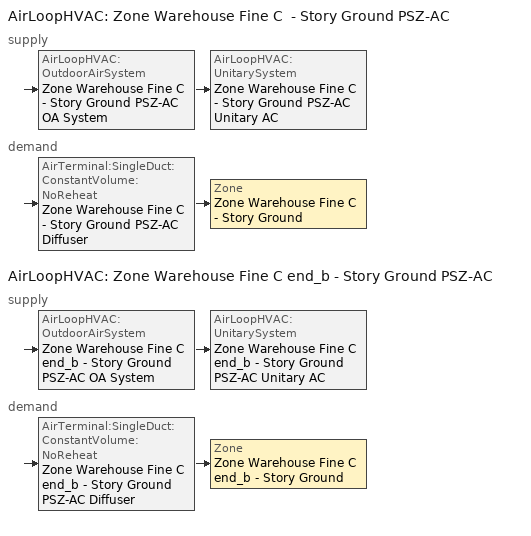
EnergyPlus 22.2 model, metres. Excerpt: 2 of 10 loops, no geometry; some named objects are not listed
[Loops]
AirLoopHVAC 'Zone Warehouse Fine C  - Story Ground PSZ-AC'
 supply: AirLoopHVAC:OutdoorAirSystem 'Zone Warehouse Fine C  - Story Ground PSZ-AC OA System' > AirLoopHVAC:UnitarySystem 'Zone Warehouse Fine C  - Story Ground PSZ-AC Unitary AC'
 demand: AirTerminal:SingleDuct:ConstantVolume:NoReheat 'Zone Warehouse Fine C  - Story Ground PSZ-AC Diffuser' > Zone 'Zone Warehouse Fine C  - Story Ground'
AirLoopHVAC 'Zone Warehouse Fine C end_b - Story Ground PSZ-AC'
 supply: AirLoopHVAC:OutdoorAirSystem 'Zone Warehouse Fine C end_b - Story Ground PSZ-AC OA System' > AirLoopHVAC:UnitarySystem 'Zone Warehouse Fine C end_b - Story Ground PSZ-AC Unitary AC'
 demand: AirTerminal:SingleDuct:ConstantVolume:NoReheat 'Zone Warehouse Fine C end_b - Story Ground PSZ-AC Diffuser' > Zone 'Zone Warehouse Fine C end_b - Story Ground'
[ZoneControl:Thermostat] Temperature Difference Between Cutout And Setpoint {deltaC}=0
Name | Zone or ZoneList | Control Type Schedule | Control 1
Zone Warehouse Fine C  - Story Ground Thermostat | Zone Warehouse Fine C  - Story Ground | Zone Warehouse Fine C  - Story Ground Thermostat Schedule | Warehouse Fine - 90.1-2007 Thermostat 4
Zone Warehouse Fine C end_b - Story Ground Thermostat | Zone Warehouse Fine C end_b - Story Ground | Zone Warehouse Fine C end_b - Story Ground Thermostat Schedule | Warehouse Fine - 90.1-2007 Thermostat 5
[ThermostatSetpoint:DualSetpoint] Heating Setpoint Temperature Schedule=Warehouse Fine Storage Heating Setpoint Schedule; Cooling Setpoint Temperature Schedule=Warehouse Fine Storage Cooling Setpoint Schedule
Warehouse Fine - 90.1-2007 Thermostat 4; Warehouse Fine - 90.1-2007 Thermostat 5
[Zone equipment]
Zone Warehouse Fine C  - Story Ground: Zone Warehouse Fine C  - Story Ground PSZ-AC Diffuser
Zone Warehouse Fine C end_b - Story Ground: Zone Warehouse Fine C end_b - Story Ground PSZ-AC Diffuser
[Sizing:Zone] Zone Cooling Design Supply Air Temperature Input Method=SupplyAirTemperature; Zone Cooling Design Supply Air Temperature {C}=12.7778; Zone Cooling Design Supply Air Temperature Difference {deltaC}=11.11; Zone Heating Design Supply Air Temperature Input Method=SupplyAirTemperature; Zone Heating Design Supply Air Temperature {C}=50; Zone Heating Design Supply Air Temperature Difference {deltaC}=11.11; Zone Cooling Design Supply Air Humidity Ratio {kgWater/kgDryAir}=0.0085; Zone Heating Design Supply Air Humidity Ratio {kgWater/kgDryAir}=0.008; Cooling Design Air Flow Method=DesignDay; Cooling Design Air Flow Rate {m3/s}=0; Cooling Minimum Air Flow per Zone Floor Area {m3/s-m2}=0.000762; Cooling Minimum Air Flow {m3/s}=0; Cooling Minimum Air Flow Fraction=0; Heating Design Air Flow Method=DesignDay; Heating Design Air Flow Rate {m3/s}=0; Heating Maximum Air Flow per Zone Floor Area {m3/s-m2}=0.002032; Heating Maximum Air Flow {m3/s}=0.141576; Heating Maximum Air Flow Fraction=0.3; Account for Dedicated Outdoor Air System=No; Zone Load Sizing Method=Sensible Load Only No Latent Load; Zone Latent Cooling Design Supply Air Humidity Ratio Input Method=HumidityRatioDifference; Zone Cooling Design Supply Air Humidity Ratio Difference {kgWater/kgDryAir}=0.005; Zone Latent Heating Design Supply Air Humidity Ratio Input Method=HumidityRatioDifference; Zone Humidification Design Supply Air Humidity Ratio Difference {kgWater/kgDryAir}=0.005
Name | Design Specification Outdoor Air Object
Zone Warehouse Fine C  - Story Ground | Zone Warehouse Fine C  - Story Ground DSOA Space List
Zone Warehouse Fine C end_b - Story Ground | Zone Warehouse Fine C end_b - Story Ground DSOA Space List
[DesignSpecification:OutdoorAir]
Warehouse Fine Ventilation: Outdoor Air Method=Sum; Outdoor Air Flow per Person {m3/s-person}=0; Outdoor Air Flow per Zone Floor Area {m3/s-m2}=0.0003048; Outdoor Air Flow per Zone {m3/s}=0; Outdoor Air Flow Air Changes per Hour {1/hr}=0
[DesignSpecification:OutdoorAir:SpaceList] Space Design Specification Outdoor Air Object Name 1=Warehouse Fine Ventilation
Name | Space Name 1
Zone Warehouse Fine C  - Story Ground DSOA Space List | Warehouse Fine C  - Story Ground
Zone Warehouse Fine C end_b - Story Ground DSOA Space List | Warehouse Fine C end_b - Story Ground
[AirTerminal:SingleDuct:ConstantVolume:NoReheat] Availability Schedule=Always On Discrete; Maximum Air Flow Rate {m3/s}=AutoSize
Zone Warehouse Fine C  - Story Ground PSZ-AC Diffuser; Zone Warehouse Fine C end_b - Story Ground PSZ-AC Diffuser
[Controller:MechanicalVentilation] Availability Schedule=Always On Discrete; Demand Controlled Ventilation=No; System Outdoor Air Method=ZoneSum; Design Specification Outdoor Air Object Name 1=Warehouse Fine Ventilation
Name | Zone or ZoneList Name 1
Controller Mechanical Ventilation 5 | Zone Warehouse Fine C  - Story Ground
Controller Mechanical Ventilation 6 | Zone Warehouse Fine C end_b - Story Ground
[AirLoopHVAC] Design Supply Air Flow Rate {m3/s}=AutoSize; Design Return Air Flow Fraction of Supply Air Flow=1
Zone Warehouse Fine C  - Story Ground PSZ-AC; Zone Warehouse Fine C end_b - Story Ground PSZ-AC
[Sizing:System] Type of Load to Size On=Sensible; Design Outdoor Air Flow Rate {m3/s}=Autosize; Central Heating Maximum System Air Flow Ratio=1; Preheat Design Temperature {C}=7.22222; Preheat Design Humidity Ratio {kgWater/kgDryAir}=0.008; Precool Design Temperature {C}=12.7778; Precool Design Humidity Ratio {kgWater/kgDryAir}=0.008; Central Cooling Design Supply Air Temperature {C}=12.7778; Central Heating Design Supply Air Temperature {C}=50; Type of Zone Sum to Use=Coincident; 100% Outdoor Air in Cooling=No; 100% Outdoor Air in Heating=No; Central Cooling Design Supply Air Humidity Ratio {kgWater/kgDryAir}=0.0085; Central Heating Design Supply Air Humidity Ratio {kgWater/kgDryAir}=0.008; Cooling Supply Air Flow Rate Method=DesignDay; Cooling Supply Air Flow Rate {m3/s}=0; Cooling Supply Air Flow Rate Per Floor Area {m3/s-m2}=0.00996765; Cooling Fraction of Autosized Cooling Supply Air Flow Rate=1; Cooling Supply Air Flow Rate Per Unit Cooling Capacity {m3/s-W}=3.94755e-05; Heating Supply Air Flow Rate Method=DesignDay; Heating Supply Air Flow Rate {m3/s}=0; Heating Supply Air Flow Rate Per Floor Area {m3/s-m2}=0.00996765; Heating Fraction of Autosized Heating Supply Air Flow Rate=1; Heating Fraction of Autosized Cooling Supply Air Flow Rate=1; Heating Supply Air Flow Rate Per Unit Heating Capacity {m3/s-W}=3.15882e-05; System Outdoor Air Method=ZoneSum; Zone Maximum Outdoor Air Fraction=1; Cooling Design Capacity Method=CoolingDesignCapacity; Cooling Design Capacity {W}=Autosize; Cooling Design Capacity Per Floor Area {W/m2}=234.7; Fraction of Autosized Cooling Design Capacity=1; Heating Design Capacity Method=HeatingDesignCapacity; Heating Design Capacity {W}=Autosize; Heating Design Capacity Per Floor Area {W/m2}=157; Fraction of Autosized Heating Design Capacity=1; Central Cooling Capacity Control Method=OnOff; Occupant Diversity=Autosize
Zone Warehouse Fine C  - Story Ground PSZ-AC; Zone Warehouse Fine C end_b - Story Ground PSZ-AC
[Controller:OutdoorAir] Minimum Outdoor Air Flow Rate {m3/s}=Autosize; Maximum Outdoor Air Flow Rate {m3/s}=Autosize; Economizer Control Type=NoEconomizer; Economizer Control Action Type=ModulateFlow; Economizer Maximum Limit Dry-Bulb Temperature {C}=28; Economizer Maximum Limit Enthalpy {J/kg}=64000; Lockout Type=LockoutWithCompressor; Minimum Limit Type=FixedMinimum; Minimum Outdoor Air Schedule=Always On Discrete; High Humidity Control=No; Control High Indoor Humidity Based on Outdoor Humidity Ratio=Yes; Heat Recovery Bypass Control Type=BypassWhenWithinEconomizerLimits
Name | Maximum Fraction of Outdoor Air Schedule | Mechanical Ventilation Controller
Zone Warehouse Fine C  - Story Ground PSZ-AC OA System Controller | ZoneWarehouseFineCStoryGroundPSZACmaxOASch | Controller Mechanical Ventilation 5
Zone Warehouse Fine C end_b - Story Ground PSZ-AC OA System Controller | ZoneWarehouseFineCendbStoryGroundPSZACmaxOASch | Controller Mechanical Ventilation 6
[SetpointManager:MixedAir] Control Variable=Temperature
Name | Setpoint Node or NodeList
Zone Warehouse Fine C  - Story Ground PSZ-AC Mixed Air Node OS Default SPM | Zone Warehouse Fine C  - Story Ground PSZ-AC Mixed Air Node
Zone Warehouse Fine C end_b - Story Ground PSZ-AC Mixed Air Node OS Default SPM | Zone Warehouse Fine C end_b - Story Ground PSZ-AC Mixed Air Node
[AirLoopHVAC:UnitarySystem] Control Type=Load; Dehumidification Control Type=None; Availability Schedule=Outage Availability Schedule; Fan Placement=DrawThrough; DX Heating Coil Sizing Ratio=1; Use DOAS DX Cooling Coil=No; Minimum Supply Air Temperature {C}=2; Latent Load Control=SensibleOnlyLoadControl; Cooling Supply Air Flow Rate {m3/s}=Autosize; Heating Supply Air Flow Rate {m3/s}=Autosize; No Load Supply Air Flow Rate {m3/s}=Autosize; Maximum Supply Air Temperature {C}=80; Maximum Outdoor Dry-Bulb Temperature for Supplemental Heater Operation {C}=21; Maximum Cycling Rate {cycles/hr}=2.5; Heat Pump Time Constant {s}=60; Fraction of On-Cycle Power Use=0.01; Heat Pump Fan Delay Time {s}=60; Ancillary On-Cycle Electric Power {W}=0; Ancillary Off-Cycle Electric Power {W}=0
Name | Controlling Zone or Thermostat Location | Supply Fan | Supply Air Fan Operating Mode Schedule | Heating Coil | Cooling Coil | Supplemental Heating Coil
Zone Warehouse Fine C  - Story Ground PSZ-AC Unitary AC | Zone Warehouse Fine C  - Story Ground | Zone Warehouse Fine C  - Story Ground PSZ-AC Fan | Zone Warehouse Fine C  - Story Ground PSZ-AC Occ Sch | Zone Warehouse Fine C  - Story Ground PSZ-AC Gas Htg Coil 8kBtu/hr 0.8 Thermal Eff | Zone Warehouse Fine C  - Story Ground PSZ-AC 1spd DX AC Clg Coil 3kBtu/hr 13.0SEER | Zone Warehouse Fine C  - Story Ground PSZ-AC No Heat
Zone Warehouse Fine C end_b - Story Ground PSZ-AC Unitary AC | Zone Warehouse Fine C end_b - Story Ground | Zone Warehouse Fine C end_b - Story Ground PSZ-AC Fan | Zone Warehouse Fine C end_b - Story Ground PSZ-AC Occ Sch | Zone Warehouse Fine C end_b - Story Ground PSZ-AC Gas Htg Coil 14kBtu/hr 0.8 Thermal Eff | Zone Warehouse Fine C end_b - Story Ground PSZ-AC 1spd DX AC Clg Coil 5kBtu/hr 13.0SEER | Zone Warehouse Fine C end_b - Story Ground PSZ-AC No Heat
[Fan:OnOff] Availability Schedule=Always On Discrete; Fan Total Efficiency=0.53625; Pressure Rise {Pa}=622.722; Maximum Flow Rate {m3/s}=Autosize; Motor Efficiency=0.825; Motor In Airstream Fraction=1
Name | Fan Power Ratio Function of Speed Ratio Curve | Fan Efficiency Ratio Function of Speed Ratio Curve
Zone Warehouse Fine C  - Story Ground PSZ-AC Fan | Fan On Off Power Curve 4 | Fan On Off Efficiency Curve 4
Zone Warehouse Fine C end_b - Story Ground PSZ-AC Fan | Fan On Off Power Curve 5 | Fan On Off Efficiency Curve 5
[Coil:Heating:Fuel] Availability Schedule=Always On Discrete; Fuel Type=NaturalGas; Burner Efficiency=0.8; Nominal Capacity {W}=AutoSize; Parasitic Electric Load {W}=0; Parasitic Fuel Load {W}=0
Zone Warehouse Fine C  - Story Ground PSZ-AC Gas Htg Coil 8kBtu/hr 0.8 Thermal Eff; Zone Warehouse Fine C end_b - Story Ground PSZ-AC Gas Htg Coil 14kBtu/hr 0.8 Thermal Eff
[Coil:Cooling:DX:SingleSpeed] Availability Schedule=Always On Discrete; Gross Rated Total Cooling Capacity {W}=Autosize; Gross Rated Sensible Heat Ratio=Autosize; Gross Rated Cooling COP {W/W}=3.91157; Rated Air Flow Rate {m3/s}=Autosize; Rated Evaporator Fan Power Per Volume Flow Rate 2017 {W/(m3/s)}=773.3; Rated Evaporator Fan Power Per Volume Flow Rate 2023 {W/(m3/s)}=934.4; Total Cooling Capacity Function of Temperature Curve=CoilClgDXQRatio_fTwbToadbSI; Total Cooling Capacity Function of Flow Fraction Curve=CoilClgDXSnglQRatio_fCFMRatio; Energy Input Ratio Function of Temperature Curve=CoilClgDXEIRRatio_fTwbToadbSI; Energy Input Ratio Function of Flow Fraction Curve=CoilClgDXSnglEIRRatio_fCFMRatio; Part Load Fraction Correlation Curve=CoilClgDXEIRRatio_fQFrac; Minimum Outdoor Dry-Bulb Temperature for Compressor Operation {C}=-25; Nominal Time for Condensate Removal to Begin {s}=0; Ratio of Initial Moisture Evaporation Rate and Steady State Latent Capacity=0; Maximum Cycling Rate {cycles/hr}=0; Latent Capacity Time Constant {s}=0; Condenser Type=AirCooled; Evaporative Condenser Effectiveness=0.9; Evaporative Condenser Air Flow Rate {m3/s}=Autosize; Evaporative Condenser Pump Rated Power Consumption {W}=Autosize; Crankcase Heater Capacity {W}=0; Maximum Outdoor Dry-Bulb Temperature for Crankcase Heater Operation {C}=10; Basin Heater Capacity {W/K}=0; Basin Heater Setpoint Temperature {C}=2
Zone Warehouse Fine C  - Story Ground PSZ-AC 1spd DX AC Clg Coil 3kBtu/hr 13.0SEER; Zone Warehouse Fine C end_b - Story Ground PSZ-AC 1spd DX AC Clg Coil 5kBtu/hr 13.0SEER
[Coil:Heating:Electric] Availability Schedule=Always Off Discrete; Efficiency=1; Nominal Capacity {W}=0
Zone Warehouse Fine C  - Story Ground PSZ-AC No Heat; Zone Warehouse Fine C end_b - Story Ground PSZ-AC No Heat
[SetpointManager:SingleZone:Reheat] Control Variable=Temperature; Minimum Supply Air Temperature {C}=12.7778; Maximum Supply Air Temperature {C}=50
Name | Control Zone | Setpoint Node or NodeList
Zone Warehouse Fine C  - Story Ground Setpoint Manager SZ Reheat | Zone Warehouse Fine C  - Story Ground | Zone Warehouse Fine C  - Story Ground PSZ-AC Supply Outlet Node
Zone Warehouse Fine C end_b - Story Ground Setpoint Manager SZ Reheat | Zone Warehouse Fine C end_b - Story Ground | Zone Warehouse Fine C end_b - Story Ground PSZ-AC Supply Outlet Node
[Schedule:Day:Interval]
Warehouse Fine Storage Heating Setpoint Schedule Default; autogen Warehouse Fine Storage Heating Setpoint Schedule 0_day_sch; autogen Warehouse Fine Storage Heating Setpoint Schedule 1_day_sch: Average, 24:00, 15.56
Warehouse Fine Storage Heating Setpoint Schedule Summer Design Day; Warehouse Fine Storage Heating Setpoint Schedule Winter Design Day: No, 24:00, 15.56
Warehouse Fine Storage Cooling Setpoint Schedule Default: Average, 24:00, 67.7693
Warehouse Fine Storage Cooling Setpoint Schedule Summer Design Day; Warehouse Fine Storage Cooling Setpoint Schedule Winter Design Day: No, 24:00, 26.7
Schedule Day 10; Schedule Day 11; Schedule Day 12; Schedule Day 34; Schedule Day 35; Schedule Day 36; Schedule Day 44; Schedule Day 8: No, 01:00, 0, 02:00, 0, 03:00, 0, 04:00, 0, 05:00, 0, 06:00, 0, 07:00, 0, 08:00, 0, 09:00, 0, 10:00, 0, 11:00, 0, 12:00, 0, 13:00, 0, 14:00, 0, 15:00, 0, 16:00, 0, 17:00, 0, 18:00, 0, 19:00, 0, 20:00, 0, 21:00, 0, 22:00, 0, 23:00, 0, 24:00, 0
Schedule Day 43; Schedule Day 7: No, 01:00, 0.7, 02:00, 0.7, 03:00, 0.7, 04:00, 0.7, 05:00, 0.7, 06:00, 0.7, 07:00, 0, 08:00, 0, 09:00, 0, 10:00, 0, 11:00, 0, 12:00, 0, 13:00, 0, 14:00, 0, 15:00, 0, 16:00, 0, 17:00, 0, 18:00, 0, 19:00, 0, 20:00, 0, 21:00, 0, 22:00, 0, 23:00, 0, 24:00, 0
Schedule Day 45; Schedule Day 9: No, 01:00, 0, 02:00, 0, 03:00, 0, 04:00, 0, 05:00, 0, 06:00, 0, 07:00, 0.7, 08:00, 0.7, 09:00, 0.7, 10:00, 0.7, 11:00, 0.7, 12:00, 0.7, 13:00, 0.7, 14:00, 0.7, 15:00, 0.7, 16:00, 0.7, 17:00, 0.7, 18:00, 0.7, 19:00, 0.7, 20:00, 0.7, 21:00, 0.7, 22:00, 0.7, 23:00, 0.7, 24:00, 0.7
Zone Warehouse Fine C  - Story Ground PSZ-AC Occ Sch Default; Zone Warehouse Fine C  - Story Ground PSZ-AC Occ Sch Sunday; Zone Warehouse Fine C end_b - Story Ground PSZ-AC Occ Sch Default; Zone Warehouse Fine C end_b - Story Ground PSZ-AC Occ Sch Sunday: No, 24:00, 0
Zone Warehouse Fine C  - Story Ground PSZ-AC Occ Sch Summer Design Day; Zone Warehouse Fine C  - Story Ground PSZ-AC Occ Sch Winter Design Day; Zone Warehouse Fine C end_b - Story Ground PSZ-AC Occ Sch Summer Design Day; Zone Warehouse Fine C end_b - Story Ground PSZ-AC Occ Sch Winter Design Day: No, 24:00, 1
ZoneWarehouseFineCendbStoryGroundPSZACmaxOASchDefault; ZoneWarehouseFineCStoryGroundPSZACmaxOASchDefault: No, 24:00, 0.7
[Schedule:Week:Daily]
Warehouse Fine Storage Heating Setpoint Schedule Week Rule - Jan1-Feb25: Warehouse Fine Storage Heating Setpoint Schedule Default, autogen Warehouse Fine Storage Heating Setpoint Schedule 0_day_sch, Warehouse Fine Storage Heating Setpoint Schedule Default, Warehouse Fine Storage Heating Setpoint Schedule Default, autogen Warehouse Fine Storage Heating Setpoint Schedule 1_day_sch, Warehouse Fine Storage Heating Setpoint Schedule Default, Warehouse Fine Storage Heating Setpoint Schedule Default, Warehouse Fine Storage Heating Setpoint Schedule Default, Warehouse Fine Storage Heating Setpoint Schedule Summer Design Day, Warehouse Fine Storage Heating Setpoint Schedule Winter Design Day, Warehouse Fine Storage Heating Setpoint Schedule Default, Warehouse Fine Storage Heating Setpoint Schedule Default
Warehouse Fine Storage Heating Setpoint Schedule Week Rule - Feb26-Mar4: Warehouse Fine Storage Heating Setpoint Schedule Default, autogen Warehouse Fine Storage Heating Setpoint Schedule 0_day_sch, Warehouse Fine Storage Heating Setpoint Schedule Default, autogen Warehouse Fine Storage Heating Setpoint Schedule 1_day_sch, Warehouse Fine Storage Heating Setpoint Schedule Default, Warehouse Fine Storage Heating Setpoint Schedule Default, Warehouse Fine Storage Heating Setpoint Schedule Default, Warehouse Fine Storage Heating Setpoint Schedule Default, Warehouse Fine Storage Heating Setpoint Schedule Summer Design Day, Warehouse Fine Storage Heating Setpoint Schedule Winter Design Day, Warehouse Fine Storage Heating Setpoint Schedule Default, Warehouse Fine Storage Heating Setpoint Schedule Default
Warehouse Fine Storage Heating Setpoint Schedule Week Rule - Mar5-Dec31: autogen Warehouse Fine Storage Heating Setpoint Schedule 0_day_sch, Warehouse Fine Storage Heating Setpoint Schedule Default, Warehouse Fine Storage Heating Setpoint Schedule Default, autogen Warehouse Fine Storage Heating Setpoint Schedule 1_day_sch, Warehouse Fine Storage Heating Setpoint Schedule Default, Warehouse Fine Storage Heating Setpoint Schedule Default, Warehouse Fine Storage Heating Setpoint Schedule Default, Warehouse Fine Storage Heating Setpoint Schedule Default, Warehouse Fine Storage Heating Setpoint Schedule Summer Design Day, Warehouse Fine Storage Heating Setpoint Schedule Winter Design Day, Warehouse Fine Storage Heating Setpoint Schedule Default, Warehouse Fine Storage Heating Setpoint Schedule Default
Warehouse Fine Storage Cooling Setpoint Schedule Week Rule - Jan1-Dec31: Warehouse Fine Storage Cooling Setpoint Schedule Default, Warehouse Fine Storage Cooling Setpoint Schedule Default, Warehouse Fine Storage Cooling Setpoint Schedule Default, Warehouse Fine Storage Cooling Setpoint Schedule Default, Warehouse Fine Storage Cooling Setpoint Schedule Default, Warehouse Fine Storage Cooling Setpoint Schedule Default, Warehouse Fine Storage Cooling Setpoint Schedule Default, Warehouse Fine Storage Cooling Setpoint Schedule Default, Warehouse Fine Storage Cooling Setpoint Schedule Summer Design Day, Warehouse Fine Storage Cooling Setpoint Schedule Winter Design Day, Warehouse Fine Storage Cooling Setpoint Schedule Default, Warehouse Fine Storage Cooling Setpoint Schedule Default
Zone Warehouse Fine C  - Story Ground PSZ-AC Occ Sch Week Rule - Jan1-Nov4; Zone Warehouse Fine C  - Story Ground PSZ-AC Occ Sch Week Rule - Nov12-Dec31: Zone Warehouse Fine C  - Story Ground PSZ-AC Occ Sch Sunday, Zone Warehouse Fine C  - Story Ground PSZ-AC Occ Sch Sunday, Zone Warehouse Fine C  - Story Ground PSZ-AC Occ Sch Sunday, Zone Warehouse Fine C  - Story Ground PSZ-AC Occ Sch Sunday, Zone Warehouse Fine C  - Story Ground PSZ-AC Occ Sch Default, Zone Warehouse Fine C  - Story Ground PSZ-AC Occ Sch Sunday, Zone Warehouse Fine C  - Story Ground PSZ-AC Occ Sch Sunday, Zone Warehouse Fine C  - Story Ground PSZ-AC Occ Sch Default, Zone Warehouse Fine C  - Story Ground PSZ-AC Occ Sch Summer Design Day, Zone Warehouse Fine C  - Story Ground PSZ-AC Occ Sch Winter Design Day, Zone Warehouse Fine C  - Story Ground PSZ-AC Occ Sch Default, Zone Warehouse Fine C  - Story Ground PSZ-AC Occ Sch Default
Zone Warehouse Fine C  - Story Ground PSZ-AC Occ Sch Week Rule - Nov5-Nov11: Zone Warehouse Fine C  - Story Ground PSZ-AC Occ Sch Sunday, Zone Warehouse Fine C  - Story Ground PSZ-AC Occ Sch Sunday, Zone Warehouse Fine C  - Story Ground PSZ-AC Occ Sch Sunday, Schedule Day 10, Schedule Day 11, Schedule Day 12, Zone Warehouse Fine C  - Story Ground PSZ-AC Occ Sch Sunday, Zone Warehouse Fine C  - Story Ground PSZ-AC Occ Sch Default, Zone Warehouse Fine C  - Story Ground PSZ-AC Occ Sch Summer Design Day, Zone Warehouse Fine C  - Story Ground PSZ-AC Occ Sch Winter Design Day, Zone Warehouse Fine C  - Story Ground PSZ-AC Occ Sch Default, Zone Warehouse Fine C  - Story Ground PSZ-AC Occ Sch Default
Zone Warehouse Fine C end_b - Story Ground PSZ-AC Occ Sch Week Rule - Jan1-Nov4; Zone Warehouse Fine C end_b - Story Ground PSZ-AC Occ Sch Week Rule - Nov12-Dec31: Zone Warehouse Fine C end_b - Story Ground PSZ-AC Occ Sch Sunday, Zone Warehouse Fine C end_b - Story Ground PSZ-AC Occ Sch Sunday, Zone Warehouse Fine C end_b - Story Ground PSZ-AC Occ Sch Sunday, Zone Warehouse Fine C end_b - Story Ground PSZ-AC Occ Sch Sunday, Zone Warehouse Fine C end_b - Story Ground PSZ-AC Occ Sch Default, Zone Warehouse Fine C end_b - Story Ground PSZ-AC Occ Sch Sunday, Zone Warehouse Fine C end_b - Story Ground PSZ-AC Occ Sch Sunday, Zone Warehouse Fine C end_b - Story Ground PSZ-AC Occ Sch Default, Zone Warehouse Fine C end_b - Story Ground PSZ-AC Occ Sch Summer Design Day, Zone Warehouse Fine C end_b - Story Ground PSZ-AC Occ Sch Winter Design Day, Zone Warehouse Fine C end_b - Story Ground PSZ-AC Occ Sch Default, Zone Warehouse Fine C end_b - Story Ground PSZ-AC Occ Sch Default
Zone Warehouse Fine C end_b - Story Ground PSZ-AC Occ Sch Week Rule - Nov5-Nov11: Zone Warehouse Fine C end_b - Story Ground PSZ-AC Occ Sch Sunday, Zone Warehouse Fine C end_b - Story Ground PSZ-AC Occ Sch Sunday, Zone Warehouse Fine C end_b - Story Ground PSZ-AC Occ Sch Sunday, Schedule Day 34, Schedule Day 35, Schedule Day 36, Zone Warehouse Fine C end_b - Story Ground PSZ-AC Occ Sch Sunday, Zone Warehouse Fine C end_b - Story Ground PSZ-AC Occ Sch Default, Zone Warehouse Fine C end_b - Story Ground PSZ-AC Occ Sch Summer Design Day, Zone Warehouse Fine C end_b - Story Ground PSZ-AC Occ Sch Winter Design Day, Zone Warehouse Fine C end_b - Story Ground PSZ-AC Occ Sch Default, Zone Warehouse Fine C end_b - Story Ground PSZ-AC Occ Sch Default
ZoneWarehouseFineCendbStoryGroundPSZACmaxOASch Week Rule - Jan1-Nov4; ZoneWarehouseFineCendbStoryGroundPSZACmaxOASch Week Rule - Nov12-Dec31: ZoneWarehouseFineCendbStoryGroundPSZACmaxOASchDefault, ZoneWarehouseFineCendbStoryGroundPSZACmaxOASchDefault, ZoneWarehouseFineCendbStoryGroundPSZACmaxOASchDefault, ZoneWarehouseFineCendbStoryGroundPSZACmaxOASchDefault, ZoneWarehouseFineCendbStoryGroundPSZACmaxOASchDefault, ZoneWarehouseFineCendbStoryGroundPSZACmaxOASchDefault, ZoneWarehouseFineCendbStoryGroundPSZACmaxOASchDefault, ZoneWarehouseFineCendbStoryGroundPSZACmaxOASchDefault, ZoneWarehouseFineCendbStoryGroundPSZACmaxOASchDefault, ZoneWarehouseFineCendbStoryGroundPSZACmaxOASchDefault, ZoneWarehouseFineCendbStoryGroundPSZACmaxOASchDefault, ZoneWarehouseFineCendbStoryGroundPSZACmaxOASchDefault
ZoneWarehouseFineCendbStoryGroundPSZACmaxOASch Week Rule - Nov5-Nov11: ZoneWarehouseFineCendbStoryGroundPSZACmaxOASchDefault, ZoneWarehouseFineCendbStoryGroundPSZACmaxOASchDefault, ZoneWarehouseFineCendbStoryGroundPSZACmaxOASchDefault, Schedule Day 7, Schedule Day 8, Schedule Day 9, ZoneWarehouseFineCendbStoryGroundPSZACmaxOASchDefault, ZoneWarehouseFineCendbStoryGroundPSZACmaxOASchDefault, ZoneWarehouseFineCendbStoryGroundPSZACmaxOASchDefault, ZoneWarehouseFineCendbStoryGroundPSZACmaxOASchDefault, ZoneWarehouseFineCendbStoryGroundPSZACmaxOASchDefault, ZoneWarehouseFineCendbStoryGroundPSZACmaxOASchDefault
ZoneWarehouseFineCStoryGroundPSZACmaxOASch Week Rule - Jan1-Nov4; ZoneWarehouseFineCStoryGroundPSZACmaxOASch Week Rule - Nov12-Dec31: ZoneWarehouseFineCStoryGroundPSZACmaxOASchDefault, ZoneWarehouseFineCStoryGroundPSZACmaxOASchDefault, ZoneWarehouseFineCStoryGroundPSZACmaxOASchDefault, ZoneWarehouseFineCStoryGroundPSZACmaxOASchDefault, ZoneWarehouseFineCStoryGroundPSZACmaxOASchDefault, ZoneWarehouseFineCStoryGroundPSZACmaxOASchDefault, ZoneWarehouseFineCStoryGroundPSZACmaxOASchDefault, ZoneWarehouseFineCStoryGroundPSZACmaxOASchDefault, ZoneWarehouseFineCStoryGroundPSZACmaxOASchDefault, ZoneWarehouseFineCStoryGroundPSZACmaxOASchDefault, ZoneWarehouseFineCStoryGroundPSZACmaxOASchDefault, ZoneWarehouseFineCStoryGroundPSZACmaxOASchDefault
ZoneWarehouseFineCStoryGroundPSZACmaxOASch Week Rule - Nov5-Nov11: ZoneWarehouseFineCStoryGroundPSZACmaxOASchDefault, ZoneWarehouseFineCStoryGroundPSZACmaxOASchDefault, ZoneWarehouseFineCStoryGroundPSZACmaxOASchDefault, Schedule Day 43, Schedule Day 44, Schedule Day 45, ZoneWarehouseFineCStoryGroundPSZACmaxOASchDefault, ZoneWarehouseFineCStoryGroundPSZACmaxOASchDefault, ZoneWarehouseFineCStoryGroundPSZACmaxOASchDefault, ZoneWarehouseFineCStoryGroundPSZACmaxOASchDefault, ZoneWarehouseFineCStoryGroundPSZACmaxOASchDefault, ZoneWarehouseFineCStoryGroundPSZACmaxOASchDefault
[Schedule:Year]
Warehouse Fine Storage Heating Setpoint Schedule: Warehouse Fine Storage Heating Setpoint Schedule Week Rule - Jan1-Feb25, 1, 1, 2, 25, Warehouse Fine Storage Heating Setpoint Schedule Week Rule - Feb26-Mar4, 2, 26, 3, 4, Warehouse Fine Storage Heating Setpoint Schedule Week Rule - Mar5-Dec31, 3, 5, 12, 31
Warehouse Fine Storage Cooling Setpoint Schedule: Warehouse Fine Storage Cooling Setpoint Schedule Week Rule - Jan1-Dec31, 1, 1, 12, 31
Zone Warehouse Fine C  - Story Ground PSZ-AC Occ Sch: Zone Warehouse Fine C  - Story Ground PSZ-AC Occ Sch Week Rule - Jan1-Nov4, 1, 1, 11, 4, Zone Warehouse Fine C  - Story Ground PSZ-AC Occ Sch Week Rule - Nov5-Nov11, 11, 5, 11, 11, Zone Warehouse Fine C  - Story Ground PSZ-AC Occ Sch Week Rule - Nov12-Dec31, 11, 12, 12, 31
Zone Warehouse Fine C end_b - Story Ground PSZ-AC Occ Sch: Zone Warehouse Fine C end_b - Story Ground PSZ-AC Occ Sch Week Rule - Jan1-Nov4, 1, 1, 11, 4, Zone Warehouse Fine C end_b - Story Ground PSZ-AC Occ Sch Week Rule - Nov5-Nov11, 11, 5, 11, 11, Zone Warehouse Fine C end_b - Story Ground PSZ-AC Occ Sch Week Rule - Nov12-Dec31, 11, 12, 12, 31
ZoneWarehouseFineCendbStoryGroundPSZACmaxOASch: ZoneWarehouseFineCendbStoryGroundPSZACmaxOASch Week Rule - Jan1-Nov4, 1, 1, 11, 4, ZoneWarehouseFineCendbStoryGroundPSZACmaxOASch Week Rule - Nov5-Nov11, 11, 5, 11, 11, ZoneWarehouseFineCendbStoryGroundPSZACmaxOASch Week Rule - Nov12-Dec31, 11, 12, 12, 31
ZoneWarehouseFineCStoryGroundPSZACmaxOASch: ZoneWarehouseFineCStoryGroundPSZACmaxOASch Week Rule - Jan1-Nov4, 1, 1, 11, 4, ZoneWarehouseFineCStoryGroundPSZACmaxOASch Week Rule - Nov5-Nov11, 11, 5, 11, 11, ZoneWarehouseFineCStoryGroundPSZACmaxOASch Week Rule - Nov12-Dec31, 11, 12, 12, 31
[Schedule:Compact]
Outage Availability Schedule: Through: 01/01, For: AllDays, Until: 24:00, 1, Through: 01/02, For: AllDays, Until: 24:00, 1, Through: 01/03, For: AllDays, Until: 24:00, 1, Through: 01/04, For: AllDays, Until: 24:00, 1, Through: 01/05, For: AllDays, Until: 24:00, 1, Through: 01/06, For: AllDays, Until: 24:00, 1, Through: 01/07, For: AllDays, Until: 24:00, 1, Through: 01/08, For: AllDays, Until: 24:00, 1, Through: 01/09, For: AllDays, Until: 24:00, 1, Through: 01/10, For: AllDays, Until: 24:00, 1, Through: 01/11, For: AllDays, Until: 24:00, 1, Through: 01/12, For: AllDays, Until: 24:00, 1, Through: 01/13, For: AllDays, Until: 24:00, 1, Through: 01/14, For: AllDays, Until: 24:00, 1, Through: 01/15, For: AllDays, Until: 24:00, 1, Through: 01/16, For: AllDays, Until: 24:00, 1, Through: 01/17, For: AllDays, Until: 24:00, 1, Through: 01/18, For: AllDays, Until: 24:00, 1, Through: 01/19, For: AllDays, Until: 24:00, 1, Through: 01/20, For: AllDays, Until: 24:00, 1, Through: 01/21, For: AllDays, Until: 24:00, 1, Through: 01/22, For: AllDays, Until: 24:00, 1, Through: 01/23, For: AllDays, Until: 24:00, 1, Through: 01/24, For: AllDays, Until: 24:00, 1, Through: 01/25, For: AllDays, Until: 24:00, 1, Through: 01/26, For: AllDays, Until: 24:00, 1, Through: 01/27, For: AllDays, Until: 24:00, 1, Through: 01/28, For: AllDays, Until: 24:00, 1, Through: 01/29, For: AllDays, Until: 24:00, 1, Through: 01/30, For: AllDays, Until: 24:00, 1, Through: 01/31, For: AllDays, Until: 24:00, 1, Through: 02/01, For: AllDays, Until: 24:00, 1, Through: 02/02, For: AllDays, Until: 24:00, 1, Through: 02/03, For: AllDays, Until: 24:00, 1, Through: 02/04, For: AllDays, Until: 24:00, 1, Through: 02/05, For: AllDays, Until: 24:00, 1, Through: 02/06, For: AllDays, Until: 24:00, 1, Through: 02/07, For: AllDays, Until: 24:00, 1, Through: 02/08, For: AllDays, Until: 24:00, 1, Through: 02/09, For: AllDays, Until: 24:00, 1, Through: 02/10, For: AllDays, Until: 24:00, 1, Through: 02/11, For: AllDays, Until: 24:00, 1, Through: 02/12, For: AllDays, Until: 24:00, 1, Through: 02/13, For: AllDays, Until: 24:00, 1, Through: 02/14, For: AllDays, Until: 24:00, 1, Through: 02/15, For: AllDays, Until: 24:00, 1, Through: 02/16, For: AllDays, Until: 24:00, 1, Through: 02/17, For: AllDays, Until: 24:00, 1, Through: 02/18, For: AllDays, Until: 24:00, 1, Through: 02/19, For: AllDays, Until: 24:00, 1, Through: 02/20, For: AllDays, Until: 24:00, 1, Through: 02/21, For: AllDays, Until: 24:00, 1, Through: 02/22, For: AllDays, Until: 24:00, 1, Through: 02/23, For: AllDays, Until: 24:00, 1, Through: 02/24, For: AllDays, Until: 24:00, 1, Through: 02/25, For: AllDays, Until: 24:00, 1, Through: 02/26, For: AllDays, Until: 24:00, 1, Through: 02/27, For: AllDays, Until: 24:00, 1, Through: 02/28, For: AllDays, Until: 24:00, 1, Through: 03/01, For: AllDays, Until: 24:00, 1, Through: 03/02, For: AllDays, Until: 24:00, 1, Through: 03/03, For: AllDays, Until: 24:00, 1, Through: 03/04, For: AllDays, Until: 24:00, 1, Through: 03/05, For: AllDays, Until: 24:00, 1, Through: 03/06, For: AllDays, Until: 24:00, 1, Through: 03/07, For: AllDays, Until: 24:00, 1, Through: 03/08, For: AllDays, Until: 24:00, 1, Through: 03/09, For: AllDays, Until: 24:00, 1, Through: 03/10, For: AllDays, Until: 24:00, 1, Through: 03/11, For: AllDays, Until: 24:00, 1, Through: 03/12, For: AllDays, Until: 24:00, 1, Through: 03/13, For: AllDays, Until: 24:00, 1, Through: 03/14, For: AllDays, Until: 24:00, 1, Through: 03/15, For: AllDays, Until: 24:00, 1, Through: 03/16, For: AllDays, Until: 24:00, 1, Through: 03/17, For: AllDays, Until: 24:00, 1, Through: 03/18, For: AllDays, Until: 24:00, 1, Through: 03/19, For: AllDays, Until: 24:00, 1, Through: 03/20, For: AllDays, Until: 24:00, 1, Through: 03/21, For: AllDays, Until: 24:00, 1, Through: 03/22, For: AllDays, Until: 24:00, 1, Through: 03/23, For: AllDays, Until: 24:00, 1, Through: 03/24, For: AllDays, Until: 24:00, 1, Through: 03/25, For: AllDays, Until: 24:00, 1, Through: 03/26, For: AllDays, Until: 24:00, 1, Through: 03/27, For: AllDays, Until: 24:00, 1, Through: 03/28, For: AllDays, Until: 24:00, 1, Through: 03/29, For: AllDays, Until: 24:00, 1, Through: 03/30, For: AllDays, Until: 24:00, 1, Through: 03/31, For: AllDays, Until: 24:00, 1, Through: 04/01, For: AllDays, Until: 24:00, 1, Through: 04/02, For: AllDays, Until: 24:00, 1, Through: 04/03, For: AllDays, Until: 24:00, 1, Through: 04/04, For: AllDays, Until: 24:00, 1, Through: 04/05, For: AllDays, Until: 24:00, 1, Through: 04/06, For: AllDays, Until: 24:00, 1, Through: 04/07, For: AllDays, Until: 24:00, 1, Through: 04/08, For: AllDays, Until: 24:00, 1, Through: 04/09, For: AllDays, Until: 24:00, 1, Through: 04/10, For: AllDays, Until: 24:00, 1, Through: 04/11, For: AllDays, Until: 24:00, 1, Through: 04/12, For: AllDays, Until: 24:00, 1, Through: 04/13, For: AllDays, Until: 24:00, 1, Through: 04/14, For: AllDays, Until: 24:00, 1, Through: 04/15, For: AllDays, Until: 24:00, 1, Through: 04/16, For: AllDays, Until: 24:00, 1, Through: 04/17, For: AllDays, Until: 24:00, 1, Through: 04/18, For: AllDays, Until: 24:00, 1, Through: 04/19, For: AllDays, Until: 24:00, 1, Through: 04/20, For: AllDays, Until: 24:00, 1, Through: 04/21, For: AllDays, Until: 24:00, 1, Through: 04/22, For: AllDays, Until: 24:00, 1, Through: 04/23, For: AllDays, Until: 24:00, 1, Through: 04/24, For: AllDays, Until: 24:00, 1, Through: 04/25, For: AllDays, Until: 24:00, 1, Through: 04/26, For: AllDays, Until: 24:00, 1, Through: 04/27, For: AllDays, Until: 24:00, 1, Through: 04/28, For: AllDays, Until: 24:00, 1, Through: 04/29, For: AllDays, Until: 24:00, 1, Through: 04/30, For: AllDays, Until: 24:00, 1, Through: 05/01, For: AllDays, Until: 24:00, 1, Through: 05/02, For: AllDays, Until: 24:00, 1, Through: 05/03, For: AllDays, Until: 24:00, 1, Through: 05/04, For: AllDays, Until: 24:00, 1, Through: 05/05, For: AllDays, Until: 24:00, 1, Through: 05/06, For: AllDays, Until: 24:00, 1, Through: 05/07, For: AllDays, Until: 24:00, 1, Through: 05/08, For: AllDays, Until: 24:00, 1, Through: 05/09, For: AllDays, Until: 24:00, 1, Through: 05/10, For: AllDays, Until: 24:00, 1, Through: 05/11, For: AllDays, Until: 24:00, 1, Through: 05/12, For: AllDays, Until: 24:00, 1, Through: 05/13, For: AllDays, Until: 24:00, 1, Through: 05/14, For: AllDays, Until: 24:00, 1, Through: 05/15, For: AllDays, Until: 24:00, 1, Through: 05/16, For: AllDays, Until: 24:00, 1, Through: 05/17, For: AllDays, Until: 24:00, 1, Through: 05/18, For: AllDays, Until: 24:00, 1, Through: 05/19, For: AllDays, Until: 24:00, 1, Through: 05/20, For: AllDays, Until: 24:00, 1, Through: 05/21, For: AllDays, Until: 24:00, 1, Through: 05/22, For: AllDays, Until: 24:00, 1, Through: 05/23, For: AllDays, Until: 24:00, 1, Through: 05/24, For: AllDays, Until: 24:00, 1, Through: 05/25, For: AllDays, Until: 24:00, 1, Through: 05/26, For: AllDays, Until: 24:00, 1, Through: 05/27, For: AllDays, Until: 24:00, 1, Through: 05/28, For: AllDays, Until: 24:00, 1, Through: 05/29, For: AllDays, Until: 24:00, 1, Through: 05/30, For: AllDays, Until: 24:00, 1, Through: 05/31, For: AllDays, Until: 24:00, 1, Through: 06/01, For: AllDays, Until: 24:00, 1, Through: 06/02, For: AllDays, Until: 24:00, 1, Through: 06/03, For: AllDays, Until: 24:00, 1, Through: 06/04, For: AllDays, Until: 24:00, 1, Through: 06/05, For: AllDays, Until: 24:00, 1, Through: 06/06, For: AllDays, Until: 24:00, 1, Through: 06/07, For: AllDays, Until: 24:00, 1, Through: 06/08, For: AllDays, Until: 24:00, 1, Through: 06/09, For: AllDays, Until: 24:00, 1, Through: 06/10, For: AllDays, Until: 24:00, 1, Through: 06/11, For: AllDays, Until: 24:00, 1, Through: 06/12, For: AllDays, Until: 24:00, 1, Through: 06/13, For: AllDays, Until: 24:00, 1, Through: 06/14, For: AllDays, Until: 24:00, 1, Through: 06/15, For: AllDays, Until: 24:00, 1, Through: 06/16, For: AllDays, Until: 24:00, 1, Through: 06/17, For: AllDays, Until: 24:00, 1, Through: 06/18, For: AllDays, Until: 24:00, 1, Through: 06/19, For: AllDays, Until: 24:00, 1, Through: 06/20, For: AllDays, Until: 24:00, 1, Through: 06/21, For: AllDays, Until: 24:00, 1, Through: 06/22, For: AllDays, Until: 24:00, 1, Through: 06/23, For: AllDays, Until: 24:00, 1, Through: 06/24, For: AllDays, Until: 24:00, 1, Through: 06/25, For: AllDays, Until: 24:00, 1, Through: 06/26, For: AllDays, Until: 24:00, 1, Through: 06/27, For: AllDays, Until: 24:00, 1, Through: 06/28, For: AllDays, Until: 24:00, 1, Through: 06/29, For: AllDays, Until: 24:00, 1, Through: 06/30, For: AllDays, Until: 24:00, 1, Through: 07/01, For: AllDays, Until: 24:00, 1, Through: 07/02, For: AllDays, Until: 24:00, 1, Through: 07/03, For: AllDays, Until: 24:00, 1, Through: 07/04, For: AllDays, Until: 24:00, 1, Through: 07/05, For: AllDays, Until: 24:00, 1, Through: 07/06, For: AllDays, Until: 24:00, 1, Through: 07/07, For: AllDays, Until: 24:00, 1, Through: 07/08, For: AllDays, Until: 24:00, 1, Through: 07/09, For: AllDays, Until: 24:00, 1, Through: 07/10, For: AllDays, Until: 24:00, 1, Through: 07/11, For: AllDays, Until: 24:00, 1, Through: 07/12, For: AllDays, Until: 24:00, 1, Through: 07/13, For: AllDays, Until: 24:00, 1, Through: 07/14, For: AllDays, Until: 24:00, 1, Through: 07/15, For: AllDays, Until: 24:00, 1, Through: 07/16, For: AllDays, Until: 24:00, 1, Through: 07/17, For: AllDays, Until: 24:00, 1, Through: 07/18, For: AllDays, Until: 24:00, 1, Through: 07/19, For: AllDays, Until: 24:00, 1, Through: 07/20, For: AllDays, Until: 24:00, 1, Through: 07/21, For: AllDays, Until: 24:00, 1, Through: 07/22, For: AllDays, Until: 24:00, 1, Through: 07/23, For: AllDays, Until: 24:00, 1, Through: 07/24, For: AllDays, Until: 24:00, 1, Through: 07/25, For: AllDays, Until: 24:00, 1, Through: 07/26, For: AllDays, Until: 24:00, 1, Through: 07/27, For: AllDays, Until: 24:00, 1, Through: 07/28, For: AllDays, Until: 24:00, 1, Through: 07/29, For: AllDays, Until: 24:00, 1, Through: 07/30, For: AllDays, Until: 24:00, 1, Through: 07/31, For: AllDays, Until: 24:00, 1, Through: 08/01, For: AllDays, Until: 24:00, 1, Through: 08/02, For: AllDays, Until: 24:00, 1, Through: 08/03, For: AllDays, Until: 24:00, 1, Through: 08/04, For: AllDays, Until: 24:00, 1, Through: 08/05, For: AllDays, Until: 24:00, 1, Through: 08/06, For: AllDays, Until: 24:00, 1, Through: 08/07, For: AllDays, Until: 24:00, 1, Through: 08/08, For: AllDays, Until: 24:00, 1, Through: 08/09, For: AllDays, Until: 24:00, 1, Through: 08/10, For: AllDays, Until: 24:00, 1, Through: 08/11, For: AllDays, Until: 24:00, 1, Through: 08/12, For: AllDays, Until: 24:00, 1, Through: 08/13, For: AllDays, Until: 24:00, 1, Through: 08/14, For: AllDays, Until: 24:00, 1, Through: 08/15, For: AllDays, Until: 24:00, 1, Through: 08/16, For: AllDays, Until: 24:00, 1, Through: 08/17, For: AllDays, Until: 24:00, 1, Through: 08/18, For: AllDays, Until: 24:00, 1, Through: 08/19, For: AllDays, Until: 24:00, 1, Through: 08/20, For: AllDays, Until: 24:00, 1, Through: 08/21, For: AllDays, Until: 24:00, 1, Through: 08/22, For: AllDays, Until: 24:00, 1, Through: 08/23, For: AllDays, Until: 24:00, 1, Through: 08/24, For: AllDays, Until: 24:00, 1, Through: 08/25, For: AllDays, Until: 24:00, 1, Through: 08/26, For: AllDays, Until: 24:00, 1, Through: 08/27, For: AllDays, Until: 24:00, 1, Through: 08/28, For: AllDays, Until: 24:00, 1, Through: 08/29, For: AllDays, Until: 24:00, 1, Through: 08/30, For: AllDays, Until: 24:00, 1, Through: 08/31, For: AllDays, Until: 24:00, 1, Through: 09/01, For: AllDays, Until: 24:00, 1, Through: 09/02, For: AllDays, Until: 24:00, 1, Through: 09/03, For: AllDays, Until: 24:00, 1, Through: 09/04, For: AllDays, Until: 24:00, 1, Through: 09/05, For: AllDays, Until: 24:00, 1, Through: 09/06, For: AllDays, Until: 24:00, 1, Through: 09/07, For: AllDays, Until: 24:00, 1, Through: 09/08, For: AllDays, Until: 24:00, 1, Through: 09/09, For: AllDays, Until: 24:00, 1, Through: 09/10, For: AllDays, Until: 24:00, 1, Through: 09/11, For: AllDays, Until: 24:00, 1, Through: 09/12, For: AllDays, Until: 24:00, 1, Through: 09/13, For: AllDays, Until: 24:00, 1, Through: 09/14, For: AllDays, Until: 24:00, 1, Through: 09/15, For: AllDays, Until: 24:00, 1, Through: 09/16, For: AllDays, Until: 24:00, 1, Through: 09/17, For: AllDays, Until: 24:00, 1, Through: 09/18, For: AllDays, Until: 24:00, 1, Through: 09/19, For: AllDays, Until: 24:00, 1, Through: 09/20, For: AllDays, Until: 24:00, 1, Through: 09/21, For: AllDays, Until: 24:00, 1, Through: 09/22, For: AllDays, Until: 24:00, 1, Through: 09/23, For: AllDays, Until: 24:00, 1, Through: 09/24, For: AllDays, Until: 24:00, 1, Through: 09/25, For: AllDays, Until: 24:00, 1, Through: 09/26, For: AllDays, Until: 24:00, 1, Through: 09/27, For: AllDays, Until: 24:00, 1, Through: 09/28, For: AllDays, Until: 24:00, 1, Through: 09/29, For: AllDays, Until: 24:00, 1, Through: 09/30, For: AllDays, Until: 24:00, 1, Through: 10/01, For: AllDays, Until: 24:00, 1, Through: 10/02, For: AllDays, Until: 24:00, 1, Through: 10/03, For: AllDays, Until: 24:00, 1, Through: 10/04, For: AllDays, Until: 24:00, 1, Through: 10/05, For: AllDays, Until: 24:00, 1, Through: 10/06, For: AllDays, Until: 24:00, 1, Through: 10/07, For: AllDays, Until: 24:00, 1, Through: 10/08, For: AllDays, Until: 24:00, 1, Through: 10/09, For: AllDays, Until: 24:00, 1, Through: 10/10, For: AllDays, Until: 24:00, 1, Through: 10/11, For: AllDays, Until: 24:00, 1, Through: 10/12, For: AllDays, Until: 24:00, 1, Through: 10/13, For: AllDays, Until: 24:00, 1, Through: 10/14, For: AllDays, Until: 24:00, 1, Through: 10/15, For: AllDays, Until: 24:00, 1, Through: 10/16, For: AllDays, Until: 24:00, 1, Through: 10/17, For: AllDays, Until: 24:00, 1, Through: 10/18, For: AllDays, Until: 24:00, 1, Through: 10/19, For: AllDays, Until: 24:00, 1, Through: 10/20, For: AllDays, Until: 24:00, 1, Through: 10/21, For: AllDays, Until: 24:00, 1, Through: 10/22, For: AllDays, Until: 24:00, 1, Through: 10/23, For: AllDays, Until: 24:00, 1, Through: 10/24, For: AllDays, Until: 24:00, 1, Through: 10/25, For: AllDays, Until: 24:00, 1, Through: 10/26, For: AllDays, Until: 24:00, 1, Through: 10/27, For: AllDays, Until: 24:00, 1, Through: 10/28, For: AllDays, Until: 24:00, 1, Through: 10/29, For: AllDays, Until: 24:00, 1, Through: 10/30, For: AllDays, Until: 24:00, 1, Through: 10/31, For: AllDays, Until: 24:00, 1, Through: 11/01, For: AllDays, Until: 24:00, 1, Through: 11/02, For: AllDays, Until: 24:00, 1, Through: 11/03, For: AllDays, Until: 24:00, 1, Through: 11/04, For: AllDays, Until: 24:00, 1, Through: 11/05, For: AllDays, Until: 24:00, 1, Through: 11/06, For: AllDays, Until: 24:00, 1, Through: 11/07, For: AllDays, Until: 24:00, 1, Through: 11/08, For: AllDays, Until: 06:00, 1, Until: 24:00, 0, Through: 11/09, For: AllDays, Until: 24:00, 0, Through: 11/10, For: AllDays, Until: 06:00, 0, Until: 24:00, 1, Through: 11/11, For: AllDays, Until: 24:00, 1, Through: 11/12, For: AllDays, Until: 24:00, 1, Through: 11/13, For: AllDays, Until: 24:00, 1, Through: 11/14, For: AllDays, Until: 24:00, 1, Through: 11/15, For: AllDays, Until: 24:00, 1, Through: 11/16, For: AllDays, Until: 24:00, 1, Through: 11/17, For: AllDays, Until: 24:00, 1, Through: 11/18, For: AllDays, Until: 24:00, 1, Through: 11/19, For: AllDays, Until: 24:00, 1, Through: 11/20, For: AllDays, Until: 24:00, 1, Through: 11/21, For: AllDays, Until: 24:00, 1, Through: 11/22, For: AllDays, Until: 24:00, 1, Through: 11/23, For: AllDays, Until: 24:00, 1, Through: 11/24, For: AllDays, Until: 24:00, 1, Through: 11/25, For: AllDays, Until: 24:00, 1, Through: 11/26, For: AllDays, Until: 24:00, 1, Through: 11/27, For: AllDays, Until: 24:00, 1, Through: 11/28, For: AllDays, Until: 24:00, 1, Through: 11/29, For: AllDays, Until: 24:00, 1, Through: 11/30, For: AllDays, Until: 24:00, 1, Through: 12/01, For: AllDays, Until: 24:00, 1, Through: 12/02, For: AllDays, Until: 24:00, 1, Through: 12/03, For: AllDays, Until: 24:00, 1, Through: 12/04, For: AllDays, Until: 24:00, 1, Through: 12/05, For: AllDays, Until: 24:00, 1, Through: 12/06, For: AllDays, Until: 24:00, 1, Through: 12/07, For: AllDays, Until: 24:00, 1, Through: 12/08, For: AllDays, Until: 24:00, 1, Through: 12/09, For: AllDays, Until: 24:00, 1, Through: 12/10, For: AllDays, Until: 24:00, 1, Through: 12/11, For: AllDays, Until: 24:00, 1, Through: 12/12, For: AllDays, Until: 24:00, 1, Through: 12/13, For: AllDays, Until: 24:00, 1, Through: 12/14, For: AllDays, Until: 24:00, 1, Through: 12/15, For: AllDays, Until: 24:00, 1, Through: 12/16, For: AllDays, Until: 24:00, 1, Through: 12/17, For: AllDays, Until: 24:00, 1, Through: 12/18, For: AllDays, Until: 24:00, 1, Through: 12/19, For: AllDays, Until: 24:00, 1, Through: 12/20, For: AllDays, Until: 24:00, 1, Through: 12/21, For: AllDays, Until: 24:00, 1, Through: 12/22, For: AllDays, Until: 24:00, 1, Through: 12/23, For: AllDays, Until: 24:00, 1, Through: 12/24, For: AllDays, Until: 24:00, 1, Through: 12/25, For: AllDays, Until: 24:00, 1, Through: 12/26, For: AllDays, Until: 24:00, 1, Through: 12/27, For: AllDays, Until: 24:00, 1, Through: 12/28, For: AllDays, Until: 24:00, 1, Through: 12/29, For: AllDays, Until: 24:00, 1, Through: 12/30, For: AllDays, Until: 24:00, 1, Through: 12/31, For: AllDays, Until: 24:00, 1
Zone Warehouse Fine C  - Story Ground Thermostat Schedule; Zone Warehouse Fine C end_b - Story Ground Thermostat Schedule: Through: 12/31, For: AllDays, Until: 24:00, 4
[Schedule:Constant]
Name | Hourly Value
Always On Discrete | 1
Always Off Discrete | 0
[Curve:Exponent] Coefficient1 Constant=1; Coefficient2 Constant=0; Coefficient3 Constant=0; Minimum Value of x {BasedOnField A2}=0; Maximum Value of x {BasedOnField A2}=1
Fan On Off Power Curve 4; Fan On Off Power Curve 5
[Curve:Cubic] Maximum Value of x {BasedOnField A2}=1
Name | Coefficient1 Constant | Coefficient2 x | Coefficient3 x**2 | Coefficient4 x**3 | Minimum Value of x {BasedOnField A2}
CoilClgDXEIRRatio_fQFrac | 0 | 5.1091 | -8.5515 | 4.4744 | 0.7
Fan On Off Efficiency Curve 4; Fan On Off Efficiency Curve 5 | 1 | 0 | 0 | 0 | 0
[Curve:Biquadratic] Minimum Value of x {BasedOnField A2}=13.89; Maximum Value of x {BasedOnField A2}=25; Minimum Value of y {BasedOnField A3}=23.89; Maximum Value of y {BasedOnField A3}=46.11; Minimum Curve Output {BasedOnField A4}=0.77
Name | Coefficient1 Constant | Coefficient2 x | Coefficient3 x**2 | Coefficient4 y | Coefficient5 y**2 | Coefficient6 x*y | Maximum Curve Output {BasedOnField A4}
CoilClgDXQRatio_fTwbToadbSI | 0.86779 | 0.014245 | 0.000554 | -0.007569 | 3.2e-05 | -0.000191 | 1.29
CoilClgDXEIRRatio_fTwbToadbSI | 0.116709 | 0.028458 | -0.000411 | 0.021422 | 0.000162 | -0.00068 | 1.33
[Curve:Quadratic]
Name | Coefficient1 Constant | Coefficient2 x | Coefficient3 x**2 | Minimum Value of x {BasedOnField A2} | Maximum Value of x {BasedOnField A2}
CoilClgDXSnglQRatio_fCFMRatio | 0.8 | 0.2 | 0 | 0.5 | 1.5
CoilClgDXSnglEIRRatio_fCFMRatio | 1.156 | -0.1816 | 0.0256 | 0 | 1
